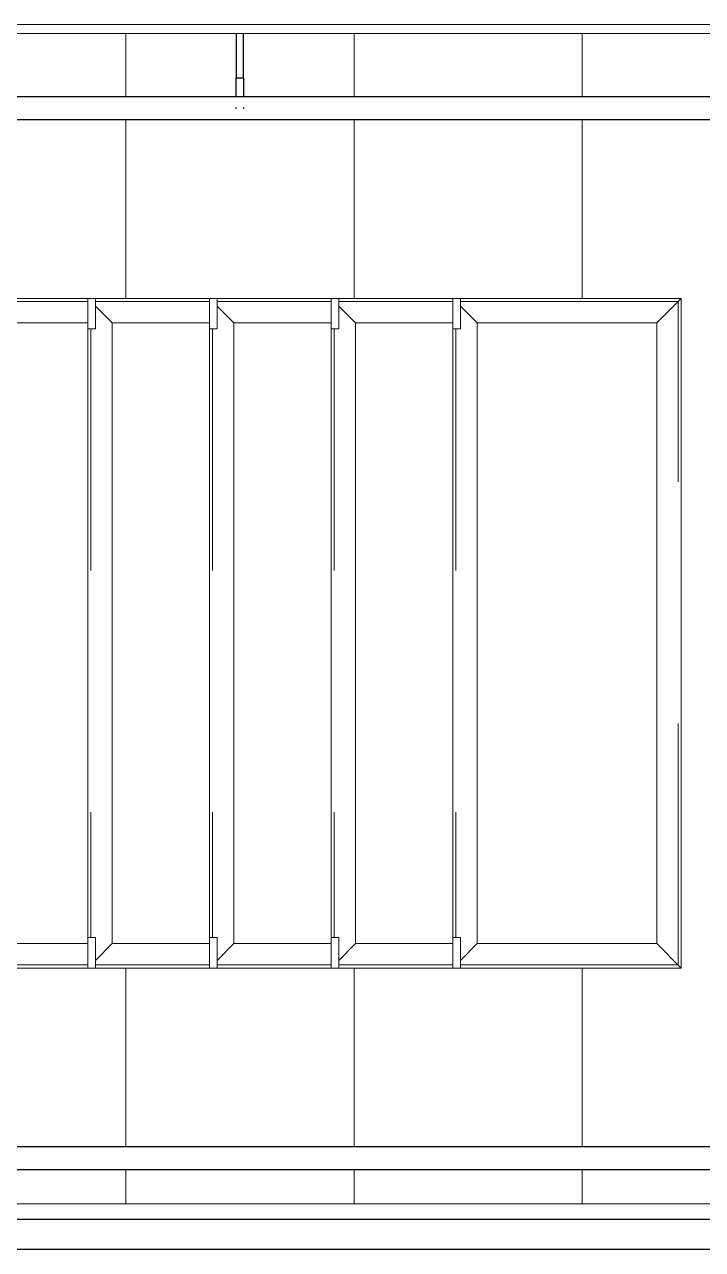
# Model space of a CAD drawing. Header units: millimetres. Extents: x -213536 to 1564669, y -45299 to 942238.
# Drawn here: x 439883 to 440774, y 503942 to 505552 of the extents above; entities that cross this region are included whole.
import ezdxf

# ---------------------------------------------------------------- set-up
doc = ezdxf.new("R2010")
doc.units = ezdxf.units.MM
doc.linetypes.add('Штрих', pattern=[635, 317.5, -317.5])
for name, color, linetype, lineweight in [('0-1', 7, 'Continuous', 5), ('0-2', 7, 'Continuous', 9), ('3) ЖБ 4м', 3, 'Continuous', 30), ('Контуры', 7, 'Continuous', 9), ('Линии подступенков', 7, 'Continuous', 9), ('Линии свеса', 7, 'Continuous', 9), ('Невидимые линии-1', 7, 'Штрих', 9), ('Обобщенные модели', 7, 'Continuous', 9), ('Ограждение-1', 7, 'Continuous', 25), ('Стены-1', 7, 'Continuous', 13)]:
    doc.layers.add(name, color=color, linetype=linetype, lineweight=lineweight)
doc.layers.get('0-2').off()

# ---------------------------------------------------------------- blocks, each defined once
blk = doc.blocks.new('ОМ_Уголок_ГОСТ 8509-93 - ОМ_Уголок_ГОСТ 8509-93-26349651-АИ2_03_План отделки стен 3-го этажа _Часть 1_')
at = {"layer": 'Невидимые линии-1'}
blk.add_line((4, -4), (876, -4), dxfattribs=at)
at = {"layer": 'Обобщенные модели'}
for p, q in [((880, 0), (0, 0)), ((32, -32), (0, 0)), ((880, 0), (848, -32)), ((32, -32), (848, -32))]:
    blk.add_line(p, q, dxfattribs=at)
blk = doc.blocks.new('ОМ_Уголок_ГОСТ 8509-93 - ОМ_Уголок_ГОСТ 8509-93-V161-АИ2_03_План отделки стен 3-го этажа _Часть 1_')
at = {"layer": 'Невидимые линии-1'}
blk.add_line((40, -4), (840, -4), dxfattribs=at)
at = {"layer": 'Обобщенные модели'}
for p, q in [((32, -32), (10, -10)), ((840, 0), (40, 0)), ((870, -10), (848, -32)), ((32, -32), (848, -32))]:
    blk.add_line(p, q, dxfattribs=at)
blk = doc.blocks.new('ОМ_Уголок_ГОСТ 8509-93 - ОМ_Уголок_ГОСТ 8509-93-19082047-АИ2_03_План отделки стен 3-го этажа _Часть 1_')
at = {"layer": 'Невидимые линии-1'}
blk.add_line((10, -4), (296, -4), dxfattribs=at)
at = {"layer": 'Обобщенные модели'}
for p, q in [((300, 0), (10, 0)), ((32, -32), (10, -10)), ((300, 0), (268, -32)), ((32, -32), (268, -32))]:
    blk.add_line(p, q, dxfattribs=at)
blk = doc.blocks.new('ОМ_Уголок_ГОСТ 8509-93 - ОМ_Уголок_ГОСТ 8509-93-V162-АИ2_03_План отделки стен 3-го этажа _Часть 1_')
at = {"layer": 'Невидимые линии-1'}
blk.add_line((4, -4), (290, -4), dxfattribs=at)
at = {"layer": 'Обобщенные модели'}
for p, q in [((290, 0), (0, 0)), ((32, -32), (0, 0)), ((290, -10), (268, -32)), ((32, -32), (268, -32))]:
    blk.add_line(p, q, dxfattribs=at)
blk = doc.blocks.new('ОМ_Уголок_ГОСТ 8509-93 - ОМ_Уголок_ГОСТ 8509-93-V163-АИ2_03_План отделки стен 3-го этажа _Часть 1_')
at = {"layer": 'Невидимые линии-1'}
blk.add_line((10, -4), (160, -4), dxfattribs=at)
at = {"layer": 'Обобщенные модели'}
for p, q in [((160, 0), (10, 0)), ((32, -32), (10, -10)), ((32, -32), (160, -32))]:
    blk.add_line(p, q, dxfattribs=at)
blk = doc.blocks.new('ОМ_Уголок_ГОСТ 8509-93 - ОМ_Уголок_ГОСТ 8509-93-V164-АИ2_03_План отделки стен 3-го этажа _Часть 1_')
at = {"layer": 'Невидимые линии-1'}
blk.add_line((140, -4), (290, -4), dxfattribs=at)
at = {"layer": 'Обобщенные модели'}
for p, q in [((290, 0), (140, 0)), ((290, -10), (268, -32)), ((140, -32), (268, -32))]:
    blk.add_line(p, q, dxfattribs=at)
blk = doc.blocks.new('ОМ_Полоса_Трапеция прямоугольная_Прокат_ГОСТ 103-2006 - ОМ_Полоса_Трапеция прямоугольная_Прокат_ГОСТ 103-2006-19082130-АИ2_03_План отделки стен 3-го этажа _Часть 1_')
at = {"layer": 'Обобщенные модели'}
for p, q in [((11280, 60290), (11290, 60290)), ((11280, 60250), (11280, 60290)), ((11290, 60290), (11290, 60250)), ((11290, 60250), (11280, 60250))]:
    blk.add_line(p, q, dxfattribs=at)
blk = doc.blocks.new('ОМ_Полоса_Трапеция прямоугольная_Прокат_ГОСТ 103-2006 - ОМ_Полоса_Трапеция прямоугольная_Прокат_ГОСТ 103-2006-19082170-АИ2_03_План отделки стен 3-го этажа _Часть 1_')
at = {"layer": 'Обобщенные модели'}
for p, q in [((11280, 59450), (11290, 59450)), ((11280, 59410), (11280, 59450)), ((11290, 59450), (11290, 59410)), ((11290, 59410), (11280, 59410))]:
    blk.add_line(p, q, dxfattribs=at)
blk = doc.blocks.new('О_Элемент ограждения_Обод_Труба_ГОСТ 8645-68 - О_Элемент ограждения_Обод_Труба_ГОСТ 8645-68-V46-АИ2_03_План отделки стен 3-го этажа _Часть 1_')
at = {"layer": 'Ограждение-1'}
for p, q in [((-3720, 20), (0, 20)), ((0, -20), (-3720, -20))]:
    blk.add_line(p, q, dxfattribs=at)
blk = doc.blocks.new('О_Элемент поручня_Маршевый_Труба_ГОСТ 8732-78 - О_Элемент поручня_Маршевый_Труба_ГОСТ 8732-78-V47-АИ2_03_План отделки стен 3-го этажа _Часть 1_')
at = {"layer": 'Ограждение-1'}
for p, q in [((-9.9, 0), (-3926, 0)), ((-3926, -30), (-9.9, -30))]:
    blk.add_line(p, q, dxfattribs=at)
blk = doc.blocks.new('Ограждение 12 - Ограждение 2-31208448-АИ2_03_План отделки стен 3-го этажа _Часть 1_')
at = {"layer": 'Ограждение-1'}
for p, q in [((8644.8, 58819), (8644.8, 58761.1)), ((8644.8, 58819), (8644.8, 58761.1)), ((8654.8, 58761.1), (8654.8, 58819)), ((8654.8, 58761.1), (8654.8, 58819)), ((11503.5, 58736), (7620, 58736)), ((7620, 58706), (11503.5, 58706))]:
    blk.add_line(p, q, dxfattribs=at)
at = {"layer": 'Ограждение-1', "flags": 128}
for points in [[(8644.8, 58736.6), (8644.8, 58738), (8644.8, 58739.3), (8644.8, 58740.7), (8644.8, 58742.2), (8644.8, 58743.7), (8644.8, 58745.2), (8644.8, 58746.7), (8644.8, 58748.3), (8644.8, 58749.8), (8644.8, 58751.4), (8644.8, 58753), (8644.8, 58754.6), (8644.8, 58756.3), (8644.8, 58757.9), (8644.8, 58759.6), (8644.8, 58761.1)], [(8644.8, 58736.6), (8644.8, 58738), (8644.8, 58739.3), (8644.8, 58740.7), (8644.8, 58742.2), (8644.8, 58743.7), (8644.8, 58745.2), (8644.8, 58746.7), (8644.8, 58748.3), (8644.8, 58749.8), (8644.8, 58751.4), (8644.8, 58753), (8644.8, 58754.6), (8644.8, 58756.3), (8644.8, 58757.9), (8644.8, 58759.6), (8644.8, 58761.1)], [(8654.8, 58761.1), (8654.8, 58759.4), (8654.8, 58757.8), (8654.8, 58756.2), (8654.8, 58754.5), (8654.8, 58752.9), (8654.8, 58751.3), (8654.8, 58749.7), (8654.8, 58748.1), (8654.8, 58746.6), (8654.8, 58745.1), (8654.8, 58743.6), (8654.8, 58742.1), (8654.8, 58740.6), (8654.8, 58739.2), (8654.8, 58737.9), (8654.8, 58736.5)], [(8654.8, 58761.1), (8654.8, 58759.4), (8654.8, 58757.8), (8654.8, 58756.2), (8654.8, 58754.5), (8654.8, 58752.9), (8654.8, 58751.3), (8654.8, 58749.7), (8654.8, 58748.1), (8654.8, 58746.6), (8654.8, 58745.1), (8654.8, 58743.6), (8654.8, 58742.1), (8654.8, 58740.6), (8654.8, 58739.2), (8654.8, 58737.9), (8654.8, 58736.5)], [(8644.8, 58720.1), (8644.8, 58720.2), (8644.8, 58720.3), (8644.8, 58720.4), (8644.8, 58720.7), (8644.8, 58721), (8644.8, 58721.4), (8644.8, 58721.8)], [(8654.8, 58721.8), (8654.8, 58721.3), (8654.8, 58721), (8654.8, 58720.7), (8654.8, 58720.4), (8654.8, 58720.3), (8654.8, 58720.2), (8654.8, 58720.1)]]:
    blk.add_lwpolyline(points, dxfattribs=at)
at = {"layer": 'Ограждение-1'}
for points in [[(8644.9, 58761.1), (8644.8, 58761.1), (8644.8, 58761.1), (8644.9, 58761.1)], [(8644.9, 58761.1), (8644.8, 58761.1), (8644.8, 58761.1), (8645.4, 58761.1), (8646.5, 58761.1), (8648.1, 58761.1), (8649.2, 58761.1), (8649.8, 58761.1)], [(8649.8, 58761.1), (8650.4, 58761.1), (8651.6, 58761.1), (8653.1, 58761.1), (8654.2, 58761.1), (8654.6, 58761.1), (8654.7, 58761.1)]]:
    blk.add_open_spline(points, degree=3, dxfattribs=at)
blk = doc.blocks.new('0125-Р-ОО-Ш2-АР-о_23_10_2024_rvt-1-АИ2_03_План отделки стен 3-го этажа _Часть 1_')
at = {"layer": 'Контуры'}
for p, q in [((10550, 59100), (10850, 59100)), ((10850, 59100), (11150, 59100)), ((11150, 59100), (11450, 59100)), ((11450, 59100), (11750, 59100))]:
    blk.add_line(p, q, dxfattribs=at)
at = {"layer": 'Линии подступенков'}
for p, q in [((10850, 60638), (10850, 60555)), ((11150, 60638), (11150, 60555)), ((11450, 60638), (11450, 60555)), ((10850, 60525), (10850, 60290)), ((11150, 60525), (11150, 60290)), ((11450, 60525), (11450, 60290)), ((10850, 59410), (10850, 59175)), ((11150, 59410), (11150, 59175)), ((11450, 59410), (11450, 59174.7)), ((10850, 59145), (10850, 59100)), ((11150, 59145), (11150, 59100)), ((11450, 59145.4), (11450, 59100))]:
    blk.add_line(p, q, dxfattribs=at)
at = {"layer": 'Линии свеса'}
for p, q in [((10850, 60638), (10850, 60555)), ((11150, 60638), (11150, 60555)), ((11450, 60638), (11450, 60555)), ((10850, 60525), (10850, 60290)), ((11150, 60525), (11150, 60290)), ((11450, 60525), (11450, 60290)), ((10850, 59410), (10850, 59175)), ((11150, 59410), (11150, 59175)), ((11450, 59410), (11450, 59174.7)), ((10850, 59145), (10850, 59100)), ((11150, 59145), (11150, 59100)), ((11450, 59145.4), (11450, 59100))]:
    blk.add_line(p, q, dxfattribs=at)
at = {"layer": 'Стены-1'}
blk.add_line((10200, 60650), (15400, 60650), dxfattribs=at)
at = {"layer": '0-2'}
for name, p in [('Ограждение 12 - Ограждение 2-31208448-АИ2_03_План отделки стен 3-го этажа _Часть 1_', (2350, 1819)), ('ОМ_Полоса_Трапеция прямоугольная_Прокат_ГОСТ 103-2006 - ОМ_Полоса_Трапеция прямоугольная_Прокат_ГОСТ 103-2006-19082130-АИ2_03_План отделки стен 3-го этажа _Часть 1_', (-480, 0)), ('ОМ_Полоса_Трапеция прямоугольная_Прокат_ГОСТ 103-2006 - ОМ_Полоса_Трапеция прямоугольная_Прокат_ГОСТ 103-2006-19082130-АИ2_03_План отделки стен 3-го этажа _Часть 1_', (-320, 0)), ('ОМ_Полоса_Трапеция прямоугольная_Прокат_ГОСТ 103-2006 - ОМ_Полоса_Трапеция прямоугольная_Прокат_ГОСТ 103-2006-19082130-АИ2_03_План отделки стен 3-го этажа _Часть 1_', (-160, 0)), ('ОМ_Полоса_Трапеция прямоугольная_Прокат_ГОСТ 103-2006 - ОМ_Полоса_Трапеция прямоугольная_Прокат_ГОСТ 103-2006-19082130-АИ2_03_План отделки стен 3-го этажа _Часть 1_', (0, 0)), ('ОМ_Полоса_Трапеция прямоугольная_Прокат_ГОСТ 103-2006 - ОМ_Полоса_Трапеция прямоугольная_Прокат_ГОСТ 103-2006-19082170-АИ2_03_План отделки стен 3-го этажа _Часть 1_', (-480, 0)), ('ОМ_Полоса_Трапеция прямоугольная_Прокат_ГОСТ 103-2006 - ОМ_Полоса_Трапеция прямоугольная_Прокат_ГОСТ 103-2006-19082170-АИ2_03_План отделки стен 3-го этажа _Часть 1_', (-320, 0)), ('ОМ_Полоса_Трапеция прямоугольная_Прокат_ГОСТ 103-2006 - ОМ_Полоса_Трапеция прямоугольная_Прокат_ГОСТ 103-2006-19082170-АИ2_03_План отделки стен 3-го этажа _Часть 1_', (-160, 0)), ('ОМ_Полоса_Трапеция прямоугольная_Прокат_ГОСТ 103-2006 - ОМ_Полоса_Трапеция прямоугольная_Прокат_ГОСТ 103-2006-19082170-АИ2_03_План отделки стен 3-го этажа _Часть 1_', (0, 0))]:
    blk.add_blockref(name, p, dxfattribs=at)
at = {"layer": '0-2', "extrusion": (0, 0, -1)}
for name, p in [('ОМ_Уголок_ГОСТ 8509-93 - ОМ_Уголок_ГОСТ 8509-93-V164-АИ2_03_План отделки стен 3-го этажа _Часть 1_', (-10940, 60290)), ('ОМ_Уголок_ГОСТ 8509-93 - ОМ_Уголок_ГОСТ 8509-93-V164-АИ2_03_План отделки стен 3-го этажа _Часть 1_', (-11100, 60290)), ('ОМ_Уголок_ГОСТ 8509-93 - ОМ_Уголок_ГОСТ 8509-93-V164-АИ2_03_План отделки стен 3-го этажа _Часть 1_', (-11260, 60290)), ('ОМ_Уголок_ГОСТ 8509-93 - ОМ_Уголок_ГОСТ 8509-93-V164-АИ2_03_План отделки стен 3-го этажа _Часть 1_', (-11420, 60290)), ('ОМ_Уголок_ГОСТ 8509-93 - ОМ_Уголок_ГОСТ 8509-93-V162-АИ2_03_План отделки стен 3-го этажа _Часть 1_', (-11580, 60290))]:
    blk.add_blockref(name, p, dxfattribs=at)
for name, p, rotation in [('ОМ_Уголок_ГОСТ 8509-93 - ОМ_Уголок_ГОСТ 8509-93-V161-АИ2_03_План отделки стен 3-го этажа _Часть 1_', (-10800, 60290), 269.9999999999989), ('ОМ_Уголок_ГОСТ 8509-93 - ОМ_Уголок_ГОСТ 8509-93-V161-АИ2_03_План отделки стен 3-го этажа _Часть 1_', (-10960, 60290), 269.9999999999989), ('ОМ_Уголок_ГОСТ 8509-93 - ОМ_Уголок_ГОСТ 8509-93-V161-АИ2_03_План отделки стен 3-го этажа _Часть 1_', (-11120, 60290), 269.9999999999989), ('ОМ_Уголок_ГОСТ 8509-93 - ОМ_Уголок_ГОСТ 8509-93-V161-АИ2_03_План отделки стен 3-го этажа _Часть 1_', (-11280, 60290), 269.9999999999989), ('ОМ_Уголок_ГОСТ 8509-93 - ОМ_Уголок_ГОСТ 8509-93-26349651-АИ2_03_План отделки стен 3-го этажа _Часть 1_', (-11580, 59410), 89.99999999999908), ('ОМ_Уголок_ГОСТ 8509-93 - ОМ_Уголок_ГОСТ 8509-93-V163-АИ2_03_План отделки стен 3-го этажа _Часть 1_', (-10640, 59410), 180), ('ОМ_Уголок_ГОСТ 8509-93 - ОМ_Уголок_ГОСТ 8509-93-V163-АИ2_03_План отделки стен 3-го этажа _Часть 1_', (-10800, 59410), 180), ('ОМ_Уголок_ГОСТ 8509-93 - ОМ_Уголок_ГОСТ 8509-93-V163-АИ2_03_План отделки стен 3-го этажа _Часть 1_', (-10960, 59410), 180), ('ОМ_Уголок_ГОСТ 8509-93 - ОМ_Уголок_ГОСТ 8509-93-V163-АИ2_03_План отделки стен 3-го этажа _Часть 1_', (-11120, 59410), 180), ('ОМ_Уголок_ГОСТ 8509-93 - ОМ_Уголок_ГОСТ 8509-93-19082047-АИ2_03_План отделки стен 3-го этажа _Часть 1_', (-11280, 59410), 180)]:
    blk.add_blockref(name, p, dxfattribs=dict(at, rotation=rotation))
at = {"layer": '0-2', "rotation": 180}
for name, p in [('О_Элемент поручня_Маршевый_Труба_ГОСТ 8732-78 - О_Элемент поручня_Маршевый_Труба_ГОСТ 8732-78-V47-АИ2_03_План отделки стен 3-го этажа _Часть 1_', (9931.1, 59145)), ('О_Элемент ограждения_Обод_Труба_ГОСТ 8645-68 - О_Элемент ограждения_Обод_Труба_ГОСТ 8645-68-V46-АИ2_03_План отделки стен 3-го этажа _Часть 1_', (10039.5, 59060))]:
    blk.add_blockref(name, p, dxfattribs=at)
blk = doc.blocks.new('3этВверх')
at = {"layer": 'Стены-1'}
for p, q in [((444566, 505552.4), (439116, 505552.4)), ((439116, 505540.4), (444554, 505540.4))]:
    blk.add_line(p, q, dxfattribs=at)
at = {"layer": '0-1'}
blk.add_blockref('0125-Р-ОО-Ш2-АР-о_23_10_2024_rvt-1-АИ2_03_План отделки стен 3-го этажа _Часть 1_', (429166, 444902.4), dxfattribs=at)

msp = doc.modelspace()

# ---------------------------------------------------------------- block references
at = {"layer": '3) ЖБ 4м'}
msp.add_blockref('3этВверх', (0, 0), dxfattribs=at)

doc.saveas('drawing.dxf')
